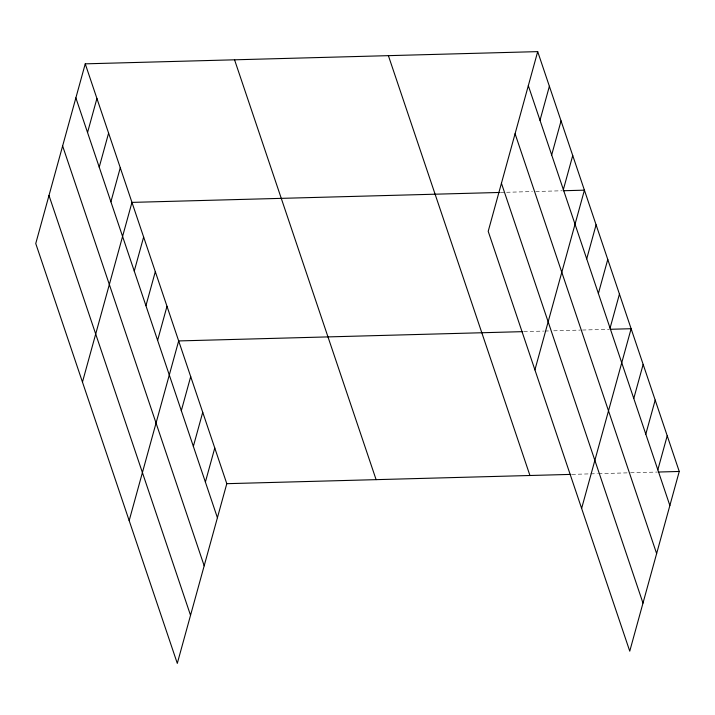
<?xml version="1.0" encoding="UTF-8"?>
<svg xmlns="http://www.w3.org/2000/svg" width="715" height="715" viewBox="0 0 715 715"><rect width="100%" height="100%" fill="white"/><g stroke="black" fill="none" stroke-linecap="round" stroke-linejoin="round"><path stroke-width="0.54" stroke-dasharray="3.58 2.68" d="M500.357 192.442L532.434 191.575M535.75 191.486L562.294 190.771M523.845 331.617L543.749 331.081M544.857 331.045L549.281 330.929M553.705 330.813L580.249 330.089M582.457 330.035L609.001 329.32M571.964 474.358L589.661 473.884M590.769 473.857L597.409 473.67M598.509 473.643L628.378 472.838M630.585 472.776L657.13 472.061"/><path stroke-width="1.07" d="M85.246 63.841L35.75 243.538L177.302 663.377L226.798 483.68L85.246 63.841L537.698 51.623L679.25 471.462L629.754 651.159L488.202 231.32L537.698 51.623M87.543 132.534L96.927 98.473M99.224 167.167L108.6 133.115M110.897 201.8L120.281 167.748M82.457 382.087L131.962 202.39L499.249 192.469M134.259 271.074L143.635 237.023M145.931 305.716L155.316 271.655M157.613 340.349L166.988 306.297M129.174 520.627L178.67 340.93L522.736 331.644M181.324 410.678L190.699 376.617M193.354 446.357L202.729 412.305M205.384 482.044L214.768 447.992M539.995 120.317L549.379 86.265M551.676 154.949L561.061 120.898M563.357 189.591L572.733 155.53M534.918 369.87L584.414 190.172L563.402 190.735M586.711 258.866L596.087 224.805M598.384 293.499L607.768 259.447M610.065 328.14L619.449 294.08M581.626 508.419L631.122 328.721L610.11 329.284M633.776 398.461L643.151 364.409M645.806 434.148L655.19 400.096M657.836 469.835L667.22 435.775M226.798 483.68L570.865 474.394M658.238 472.034L679.25 471.462M528.322 85.675L669.866 505.523M515.086 133.741L656.629 553.58M501.438 183.263L642.991 603.102M388.388 55.654L529.94 475.493M234.556 59.81L376.108 479.649M75.87 97.892L217.414 517.731M62.625 145.958L204.177 565.797M48.986 195.472L190.539 615.311"/></g></svg>
